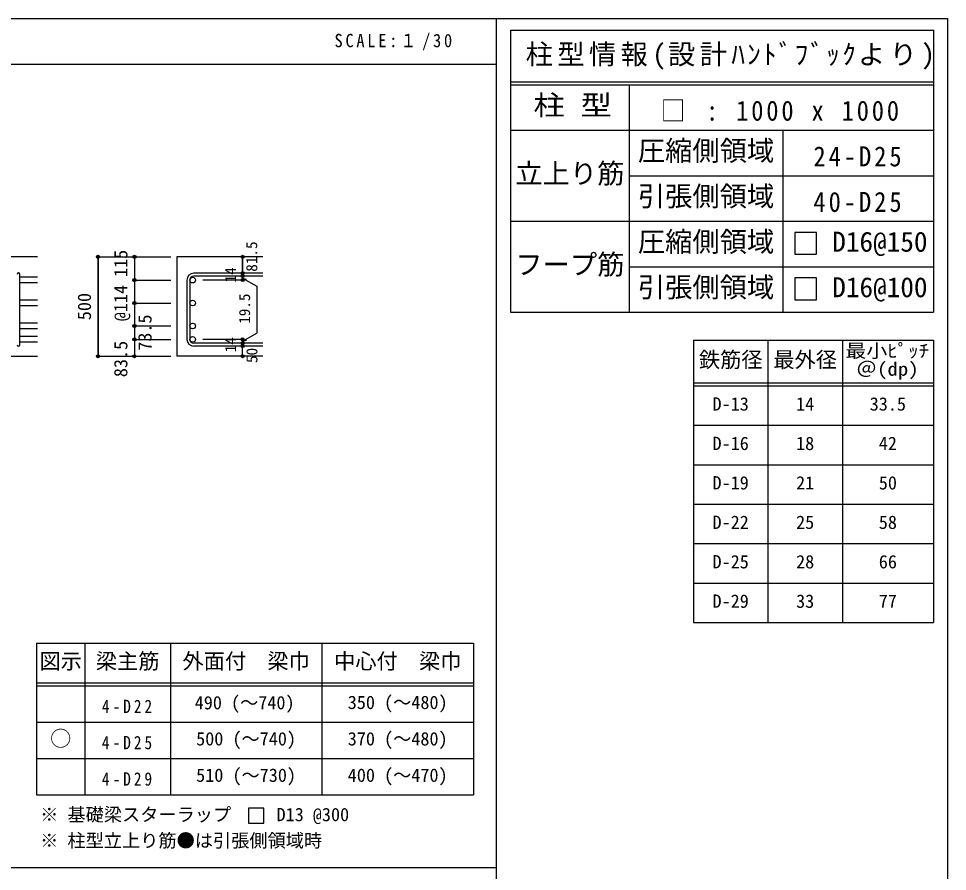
# Model space of a CAD drawing. Units: millimetres at full size, sheet at 1:30, with parts at other scales. Extents: x -5973 to 5954, y -4195 to 4201.
# Drawn here: x 1359 to 5954, y -15 to 4201 of the extents above; entities that cross this region are included whole.
import ezdxf
from ezdxf.enums import TextEntityAlignment as Align

# ---------------------------------------------------------------- set-up
doc = ezdxf.new("R2010")
doc.units = ezdxf.units.MM
doc.header["$LTSCALE"] = 30
doc.header["$PDMODE"] = 32
doc.header["$PDSIZE"] = 15
for name, color, linetype in [('0-1', 2, 'Continuous'), ('0-5', 7, 'Continuous'), ('0-6', 7, 'Continuous'), ('0-D', 4, 'Continuous'), ('6-7_文字', 7, 'Continuous'), ('6-E_枠', 7, 'Continuous'), ('7-1', 7, 'Continuous'), ('7-7_文字', 7, 'Continuous'), ('F-0_枠', 6, 'Continuous')]:
    doc.layers.add(name, color=color, linetype=linetype)
doc.styles.add('ＭＳ ゴシック', font='')
doc.styles.get('ＭＳ ゴシック').set_extended_font_data('MS Gothic')

msp = doc.modelspace()

# ---------------------------------------------------------------- linework, layer by layer
at = {"layer": '0-1'}
for p, q in [((1452.44, 3023.3), (52.44, 3023.3)), ((2567.44, 3023.3), (2142.44, 3023.3)), ((2142.44, 3023.3), (2142.44, 2531.8)), ((1052.44, 2531.8), (1452.44, 2531.8)), ((2567.44, 2531.8), (2142.44, 2531.8))]:
    msp.add_line(p, q, dxfattribs=at)
at = {"layer": '0-5'}
for p, q in [((1452.44, 2922.37), (1366.44, 2922.37)), ((1452.44, 2894.37), (1366.44, 2894.37)), ((1452.44, 2808.83), (1366.44, 2808.83)), ((1452.44, 2780.83), (1366.44, 2780.83)), ((1452.44, 2695.3), (1366.44, 2695.3)), ((1452.44, 2667.3), (1366.44, 2667.3)), ((1452.44, 2629.3), (1366.44, 2629.3)), ((1452.44, 2601.3), (1366.44, 2601.3))]:
    msp.add_line(p, q, dxfattribs=at)
at = {"layer": '0-5', "color": 3}
for centre in [(2220.44, 2908.37), (2220.44, 2794.83), (2220.44, 2681.3), (2220.44, 2615.3)]:
    msp.add_circle(centre, 14, dxfattribs=at)
at = {"layer": '0-6'}
for p, q in [((2567.44, 2941.87), (2225.94, 2941.87)), ((1366.44, 2588.8), (1366.44, 2936.37)), ((2192.44, 2908.37), (2192.44, 2615.3)), ((2206.44, 2908.37), (2206.44, 2615.3)), ((2567.44, 2927.87), (2225.94, 2927.87)), ((2567.44, 2595.8), (2225.94, 2595.8)), ((2567.44, 2581.8), (2225.94, 2581.8))]:
    msp.add_line(p, q, dxfattribs=at)
for centre, radius, start, end in [((1359.44, 2936.37), 7, 0, 180), ((2225.94, 2908.37), 33.5, 90, 180), ((2225.94, 2908.37), 19.5, 90, 180), ((1359.44, 2588.8), 7, 180, 0), ((2225.94, 2615.3), 33.5, 180, 270), ((2225.94, 2615.3), 19.5, 180, 270)]:
    msp.add_arc(centre, radius, start, end, dxfattribs=at)
at = {"layer": '0-D'}
for p, q in [((1752.44, 3023.3), (1752.44, 2531.8)), ((1752.44, 3023.3), (1932.44, 3023.3)), ((1752.44, 3023.3), (1932.44, 3023.3)), ((1752.44, 2531.8), (1752.44, 3023.3)), ((1932.44, 3023.3), (2112.44, 3023.3)), ((1932.44, 3023.3), (2112.44, 3023.3)), ((1932.44, 3023.3), (1932.44, 2908.37)), ((2467.44, 2927.87), (2467.44, 2941.87)), ((1932.44, 2908.37), (2112.44, 2908.37)), ((1932.44, 2908.37), (2112.44, 2908.37)), ((1932.44, 2908.37), (1932.44, 2794.83)), ((2467.44, 2908.37), (2271.35, 2908.37)), ((2467.44, 2927.87), (2467.44, 2908.37)), ((2467.44, 2918.12), (2486.76, 2912.94)), ((2467.44, 2918.12), (2537.5, 2877.67)), ((2537.5, 2877.67), (2537.5, 2646)), ((1932.44, 2794.83), (2112.44, 2794.83)), ((1932.44, 2681.3), (2112.44, 2681.3)), ((2467.44, 2605.55), (2537.5, 2646)), ((1932.44, 2615.3), (2112.44, 2615.3)), ((2467.44, 2615.3), (2271.35, 2615.3)), ((2467.44, 2595.8), (2467.44, 2615.3)), ((2467.44, 2605.55), (2486.76, 2610.73)), ((2467.44, 2581.8), (2467.44, 2595.8)), ((2467.44, 2531.8), (2467.44, 2581.8)), ((1752.44, 2531.8), (1932.44, 2531.8)), ((1932.44, 2531.8), (2112.44, 2531.8))]:
    msp.add_line(p, q, dxfattribs=at)
for points in [[(2467.44, 3023.3), (2467.44, 2941.87), (2467.44, 3023.3)], [(1932.44, 2794.83), (1932.44, 2615.3), (1932.44, 2531.8)]]:
    msp.add_lwpolyline(points, dxfattribs=at)
for centre, radius in [((1752.44, 3023.3), 8), ((1752.44, 3023.3), 7.2), ((1752.44, 3023.3), 6.4), ((1752.44, 3023.3), 5.6), ((1752.44, 3023.3), 4.8), ((1752.44, 3023.3), 4), ((1752.44, 3023.3), 3.2), ((1752.44, 3023.3), 2.4), ((1752.44, 3023.3), 1.6), ((1752.44, 3023.3), 0.8), ((1932.44, 3023.3), 8), ((1932.44, 3023.3), 7.2), ((1932.44, 3023.3), 6.4), ((1932.44, 3023.3), 5.6), ((1932.44, 3023.3), 4.8), ((1932.44, 3023.3), 4), ((1932.44, 3023.3), 3.2), ((1932.44, 3023.3), 2.4), ((1932.44, 3023.3), 1.6), ((1932.44, 3023.3), 0.8), ((2467.44, 3023.3), 4), ((2467.44, 3023.3), 3.6), ((2467.44, 3023.3), 3.2), ((2467.44, 3023.3), 2.8), ((2467.44, 3023.3), 2.4), ((2467.44, 3023.3), 2), ((2467.44, 3023.3), 1.6), ((2467.44, 3023.3), 1.2), ((2467.44, 3023.3), 0.8), ((2467.44, 3023.3), 0.4), ((2467.44, 2941.87), 4), ((2467.44, 2941.87), 3.6), ((2467.44, 2941.87), 3.2), ((2467.44, 2941.87), 2.8), ((2467.44, 2941.87), 2.4), ((2467.44, 2941.87), 2), ((2467.44, 2941.87), 1.6), ((2467.44, 2941.87), 1.2), ((2467.44, 2941.87), 0.8), ((2467.44, 2941.87), 0.4), ((1932.44, 2908.37), 8), ((1932.44, 2908.37), 7.2), ((1932.44, 2908.37), 6.4), ((1932.44, 2908.37), 5.6), ((1932.44, 2908.37), 4.8), ((1932.44, 2908.37), 4), ((1932.44, 2908.37), 3.2), ((1932.44, 2908.37), 2.4), ((1932.44, 2908.37), 1.6), ((1932.44, 2908.37), 0.8), ((2467.44, 2927.87), 4), ((2467.44, 2908.37), 4), ((2467.44, 2927.87), 3.6), ((2467.44, 2908.37), 3.6), ((2467.44, 2927.87), 3.2), ((2467.44, 2908.37), 3.2), ((2467.44, 2927.87), 2.8), ((2467.44, 2908.37), 2.8), ((2467.44, 2927.87), 2.4), ((2467.44, 2908.37), 2.4), ((2467.44, 2927.87), 2), ((2467.44, 2908.37), 2), ((2467.44, 2927.87), 1.6), ((2467.44, 2908.37), 1.6), ((2467.44, 2927.87), 1.2), ((2467.44, 2908.37), 1.2), ((2467.44, 2927.87), 0.8), ((2467.44, 2908.37), 0.8), ((2467.44, 2927.87), 0.4), ((2467.44, 2908.37), 0.4), ((1932.44, 2794.83), 8), ((1932.44, 2794.83), 7.2), ((1932.44, 2794.83), 6.4), ((1932.44, 2794.83), 5.6), ((1932.44, 2794.83), 4.8), ((1932.44, 2794.83), 4), ((1932.44, 2794.83), 3.2), ((1932.44, 2794.83), 2.4), ((1932.44, 2794.83), 1.6), ((1932.44, 2794.83), 0.8), ((1932.44, 2681.3), 8), ((1932.44, 2681.3), 7.2), ((1932.44, 2681.3), 6.4), ((1932.44, 2681.3), 5.6), ((1932.44, 2681.3), 4.8), ((1932.44, 2681.3), 4), ((1932.44, 2681.3), 3.2), ((1932.44, 2681.3), 2.4), ((1932.44, 2681.3), 1.6), ((1932.44, 2681.3), 0.8), ((1932.44, 2615.3), 8), ((1932.44, 2615.3), 7.2), ((1932.44, 2615.3), 6.4), ((1932.44, 2615.3), 5.6), ((1932.44, 2615.3), 4.8), ((1932.44, 2615.3), 4), ((2467.44, 2615.3), 4), ((1932.44, 2615.3), 3.2), ((1932.44, 2615.3), 2.4), ((1932.44, 2615.3), 1.6), ((1932.44, 2615.3), 0.8), ((2467.44, 2595.8), 4), ((2467.44, 2581.8), 4), ((2467.44, 2615.3), 3.6), ((2467.44, 2595.8), 3.6), ((2467.44, 2581.8), 3.6), ((2467.44, 2615.3), 3.2), ((2467.44, 2595.8), 3.2), ((2467.44, 2581.8), 3.2), ((2467.44, 2615.3), 2.8), ((2467.44, 2595.8), 2.8), ((2467.44, 2581.8), 2.8), ((2467.44, 2615.3), 2.4), ((2467.44, 2595.8), 2.4), ((2467.44, 2581.8), 2.4), ((2467.44, 2615.3), 2), ((2467.44, 2595.8), 2), ((2467.44, 2581.8), 2), ((2467.44, 2615.3), 1.6), ((2467.44, 2595.8), 1.6), ((2467.44, 2581.8), 1.6), ((2467.44, 2615.3), 1.2), ((2467.44, 2595.8), 1.2), ((2467.44, 2581.8), 1.2), ((2467.44, 2615.3), 0.8), ((2467.44, 2595.8), 0.8), ((2467.44, 2581.8), 0.8), ((2467.44, 2615.3), 0.4), ((2467.44, 2595.8), 0.4), ((2467.44, 2581.8), 0.4), ((1752.44, 2531.8), 7.2), ((1752.44, 2531.8), 6.4), ((1752.44, 2531.8), 5.6), ((1752.44, 2531.8), 4.8), ((1752.44, 2531.8), 4), ((1752.44, 2531.8), 3.2), ((1752.44, 2531.8), 2.4), ((1752.44, 2531.8), 1.6), ((1752.44, 2531.8), 0.8), ((1932.44, 2531.8), 7.2), ((1932.44, 2531.8), 6.4), ((1932.44, 2531.8), 5.6), ((1932.44, 2531.8), 4.8), ((1932.44, 2531.8), 4), ((1932.44, 2531.8), 3.2), ((1932.44, 2531.8), 2.4), ((1932.44, 2531.8), 1.6), ((1932.44, 2531.8), 0.8), ((2467.44, 2531.8), 4), ((2467.44, 2531.8), 3.6), ((2467.44, 2531.8), 3.2), ((2467.44, 2531.8), 2.8), ((2467.44, 2531.8), 2.4), ((2467.44, 2531.8), 2), ((2467.44, 2531.8), 1.6), ((2467.44, 2531.8), 1.2), ((2467.44, 2531.8), 0.8), ((2467.44, 2531.8), 0.4)]:
    msp.add_circle(centre, radius, dxfattribs=at)
at = {"layer": '0-D', "color": 7}
for p in [(1752.44, 3023.3), (1932.44, 3023.3), (2467.44, 3023.3), (2467.44, 2941.87), (1932.44, 2908.37), (2467.44, 2927.87), (2467.44, 2908.37), (1932.44, 2794.83), (1932.44, 2681.3), (1932.44, 2615.3), (2467.44, 2615.3), (2467.44, 2615.3), (2467.44, 2595.8), (2467.44, 2581.8), (1752.44, 2531.8), (1932.44, 2531.8), (2467.44, 2531.8)]:
    msp.add_point(p, dxfattribs=at)
at = {"layer": '6-7_文字'}
msp.add_lwpolyline([(2497.6, 222.95), (2572.6, 222.95), (2572.6, 297.95), (2497.6, 297.95)], close=True, dxfattribs=at)
msp.add_lwpolyline([(2497.6, 222.95), (2572.6, 222.95), (2572.6, 297.95), (2497.6, 297.95)], close=True, dxfattribs=at)
at = {"layer": '6-E_枠', "color": 3}
for p, q in [((1447.71, 1112.77), (1447.71, 362.77)), ((1447.71, 1112.77), (3610.24, 1112.77)), ((3610.24, 1112.77), (3610.24, 362.77)), ((1447.71, 362.77), (3610.24, 362.77))]:
    msp.add_line(p, q, dxfattribs=at)
at = {"layer": '6-E_枠'}
for p, q in [((1687.71, 1112.77), (1687.71, 362.77)), ((2110.24, 1112.77), (2110.24, 362.77)), ((2860.24, 1112.77), (2860.24, 362.77)), ((1447.71, 917.77), (3610.24, 917.77)), ((1447.71, 902.77), (3610.24, 902.77)), ((1447.71, 722.77), (3610.24, 722.77)), ((1447.71, 542.77), (3610.24, 542.77))]:
    msp.add_line(p, q, dxfattribs=at)
at = {"layer": '7-1', "color": 3}
for p, q in [((3793.07, 4143.88), (5884.63, 4143.88)), ((3793.07, 4143.88), (3793.07, 2748.88)), ((5884.63, 4143.88), (5884.63, 2748.88)), ((3793.07, 2748.88), (5884.63, 2748.88)), ((4697.91, 2610.68), (5884.63, 2610.68)), ((5884.63, 2610.68), (5884.63, 1215.68))]:
    msp.add_line(p, q, dxfattribs=at)
at = {"layer": '7-1'}
for p, q in [((3793.07, 3888.88), (5884.63, 3888.88)), ((3793.07, 3873.88), (5884.63, 3873.88)), ((4379.78, 3873.88), (4379.78, 2748.88)), ((3793.07, 3648.88), (5884.63, 3648.88)), ((5140.27, 3648.88), (5140.27, 2748.88)), ((4379.78, 3423.88), (5884.63, 3423.88)), ((3793.07, 3198.88), (5884.63, 3198.88)), ((4379.78, 2973.88), (5884.63, 2973.88)), ((5066.27, 2610.68), (5066.27, 1215.68)), ((5434.63, 2610.68), (5434.63, 1215.68)), ((4697.91, 2400.68), (5884.63, 2400.68)), ((4697.91, 2385.68), (5884.63, 2385.68)), ((4697.91, 2190.68), (5884.63, 2190.68)), ((4697.91, 1995.68), (5884.63, 1995.68)), ((4697.91, 1800.68), (5884.63, 1800.68)), ((4697.91, 1605.68), (5884.63, 1605.68)), ((4697.91, 1410.68), (5884.63, 1410.68))]:
    msp.add_line(p, q, dxfattribs=at)
at = {"layer": '7-1', "color": 3}
msp.add_lwpolyline([(4697.91, 2610.68), (4697.91, 1215.68), (5884.63, 1215.68)], dxfattribs=at)
at = {"layer": '7-7_文字', "color": 3}
for p, q in [((5198.84, 3143.77), (5198.84, 3035.77)), ((5306.84, 3143.77), (5198.84, 3143.77)), ((5306.84, 3035.77), (5306.84, 3143.77)), ((5198.84, 3035.77), (5306.84, 3035.77)), ((5198.84, 2918.77), (5198.84, 2810.77)), ((5306.84, 2918.77), (5198.84, 2918.77)), ((5306.84, 2810.77), (5306.84, 2918.77)), ((5198.84, 2810.77), (5306.84, 2810.77))]:
    msp.add_line(p, q, dxfattribs=at)
at = {"layer": 'F-0_枠'}
for p, q in [((-5972.88, 4201.15), (5954.1, 4201.15)), ((3723.6, -4195.24), (3723.6, 4201.15)), ((5954.1, 4201.15), (5954.1, -4195.24))]:
    msp.add_line(p, q, dxfattribs=at)
at = {"layer": 'F-0_枠', "color": 2}
for p, q in [((-5972.88, 3976.15), (3723.6, 3976.15)), ((3723.6, 2.95), (-5972.88, 2.95))]:
    msp.add_line(p, q, dxfattribs=at)

# ---------------------------------------------------------------- texts
at = {"layer": '0-D', "style": 'ＭＳ ゴシック'}
for s, height, p in [('81.5', 54.99, (2556.33, 2949.71)), ('115', 65.98, (1917.44, 2923.37)), ('14', 54.99, (2452.21, 2896.44)), ('@114', 65.98, (1917.44, 2704.83)), ('500', 65.98, (1737.44, 2710.05)), ('19.5', 54.99, (2521.25, 2692.13)), ('73.5', 65.98, (2036.85, 2558.87)), ('14', 54.99, (2452.18, 2551.12)), ('83.5', 65.98, (1917.44, 2428.3)), ('50', 54.99, (2557.44, 2498.3))]:
    msp.add_text(s, height=height, rotation=90, dxfattribs=at).set_placement(p, align=Align.BOTTOM_LEFT)
at = {"layer": '6-7_文字', "color": 2, "style": 'ＭＳ ゴシック'}
for s, p in [('図示', (1462.71, 962.77)), ('梁主筋', (1741.48, 962.77)), ('外面付\u3000梁巾', (2170.24, 962.77)), ('中心付\u3000梁巾', (2920.24, 962.77)), ('○', (1515.21, 580.27))]:
    msp.add_text(s, height=76.98, dxfattribs=at).set_placement(p, align=Align.BOTTOM_LEFT)
at = {"layer": '6-7_文字', "style": 'ＭＳ ゴシック'}
for s, p in [('490 (～740)', (2230.71, 766.27)), ('350 (～480)', (2987.74, 767.77)), ('500 (～740)', (2237.74, 587.77)), ('370 (～480)', (2987.74, 587.77)), ('510 (～730)', (2237.74, 407.77)), ('400 (～470)', (2987.74, 407.77)), ('※ 基礎梁スターラップ     D13 @300', (1466.27, 213.19)), ('※ 柱型立上り筋●は引張側領域時', (1466.27, 84.68))]:
    msp.add_text(s, height=65.98, dxfattribs=at).set_placement(p, align=Align.BOTTOM_LEFT)
at = {"layer": '6-7_文字', "color": 2, "insert": (2922.26, 4043.65), "char_height": 65.98, "attachment_point": 7, "style": 'ＭＳ ゴシック'}
msp.add_mtext('\\T1.34;\\W0.9;SCALE:１/30', dxfattribs=at)
at = {"layer": '6-7_文字', "char_height": 65.98, "attachment_point": 7, "style": 'ＭＳ ゴシック'}
for s, insert in [('\\T1.38;\\W0.85;4-D22', (1771.48, 767.77)), ('\\T1.38;\\W0.85;4-D25', (1771.48, 587.77)), ('\\T1.38;\\W0.85;4-D29', (1771.48, 407.77))]:
    msp.add_mtext(s, dxfattribs=dict(at, insert=insert))
at = {"layer": '7-7_文字', "color": 2, "style": 'ＭＳ ゴシック', "width": 1.15}
for s, height, p in [('柱 型', 98.97, (3906.42, 3693.88)), ('最小ﾋﾟｯﾁ', 65.98, (5449.63, 2505.68)), ('＠(dp)', 65.98, (5502.13, 2415.68))]:
    msp.add_text(s, height=height, dxfattribs=at).set_placement(p, align=Align.BOTTOM_LEFT)
at = {"layer": '7-7_文字', "color": 2, "style": 'ＭＳ ゴシック'}
for s, height, p in [('圧縮側領域', 98.97, (4422.53, 3468.88)), ('立上り筋', 98.97, (3816.42, 3356.38)), ('引張側領域', 98.97, (4422.53, 3243.88)), ('圧縮側領域', 98.97, (4422.53, 3018.88)), ('   D16@150', 98.97, (5182.45, 3018.88)), ('フープ筋', 98.97, (3816.42, 2906.38)), ('引張側領域', 98.97, (4422.53, 2793.88)), ('   D16@100', 98.97, (5182.45, 2793.88)), ('鉄筋径', 76.98, (4724.59, 2453.18)), ('最外径', 76.98, (5092.95, 2453.18))]:
    msp.add_text(s, height=height, dxfattribs=at).set_placement(p, align=Align.BOTTOM_LEFT)
at = {"layer": '7-7_文字', "style": 'ＭＳ ゴシック'}
for s, p in [('D-13', (4792.09, 2243.18)), ('14', (5205.45, 2243.18)), ('33.5', (5569.63, 2243.18)), ('D-16', (4792.09, 2048.18)), ('18', (5205.45, 2048.18)), ('42', (5614.63, 2048.18)), ('D-19', (4792.09, 1853.18)), ('21', (5205.45, 1853.18)), ('50', (5614.63, 1853.18)), ('D-22', (4792.09, 1658.18)), ('25', (5205.45, 1658.18)), ('58', (5614.63, 1658.18)), ('D-25', (4792.09, 1463.18)), ('28', (5205.45, 1463.18)), ('66', (5614.63, 1463.18)), ('D-29', (4792.09, 1268.18)), ('33', (5205.45, 1268.18)), ('77', (5614.63, 1268.18))]:
    msp.add_text(s, height=65.98, dxfattribs=at).set_placement(p, align=Align.BOTTOM_LEFT)
at = {"layer": '7-7_文字', "color": 2, "char_height": 98.97, "attachment_point": 7, "style": 'ＭＳ ゴシック'}
for s, insert in [('\\T1.16;柱型情報(設計ﾊﾝﾄﾞﾌﾞｯｸより)', (3867.6, 3948.88)), ('\\T1.23;\\W0.9;□\\~:\\~1000\\~x\\~1000', (4535.95, 3693.88)), ('\\T1.24;\\W0.9;24-D25', (5291.2, 3468.88)), ('\\T1.24;\\W0.9;40-D25', (5291.2, 3243.88))]:
    msp.add_mtext(s, dxfattribs=dict(at, insert=insert))

doc.saveas('drawing.dxf')
